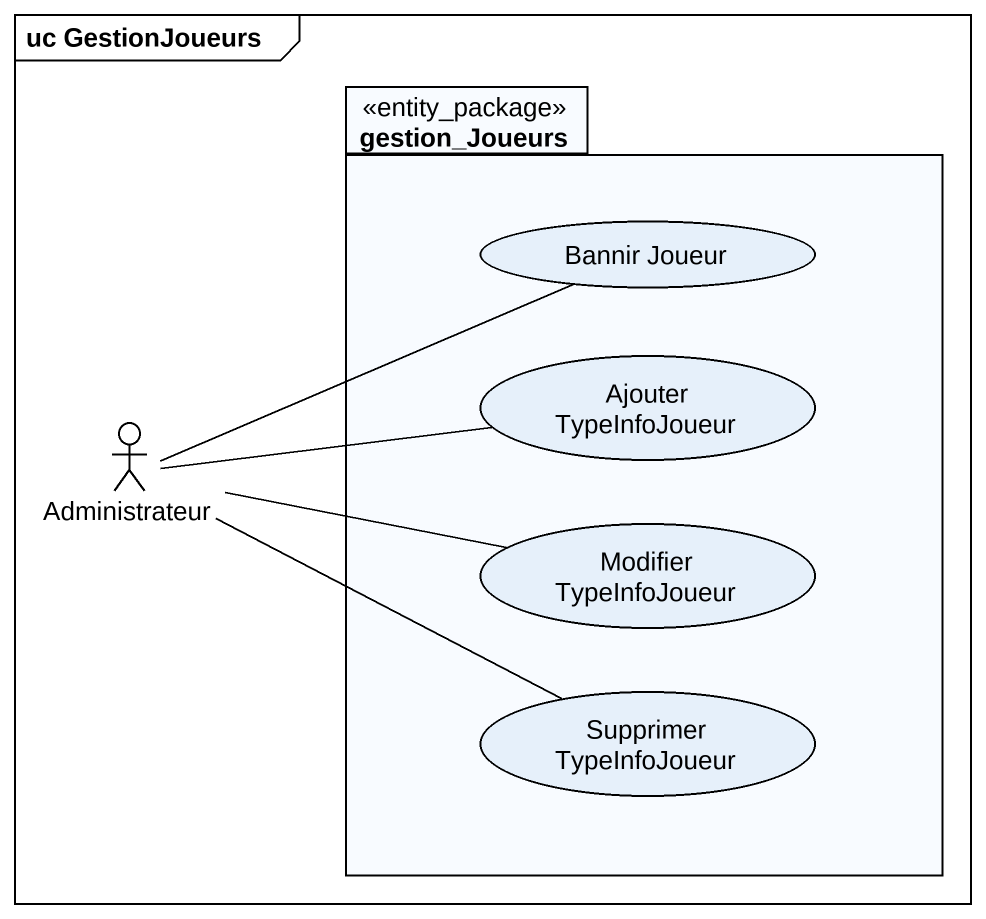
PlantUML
@startuml
mainframe uc GestionJoueurs
package gestion_Joueurs <<entity_package>> {
  usecase "Bannir Joueur" as Bannir_Joueur
  usecase "Ajouter TypeInfoJoueur" as Ajouter_TypeInfoJoueur
  usecase "Modifier TypeInfoJoueur" as Modifier_TypeInfoJoueur
  usecase "Supprimer TypeInfoJoueur" as Supprimer_TypeInfoJoueur
}
actor Administrateur
Administrateur -right- Bannir_Joueur
Administrateur -right- Ajouter_TypeInfoJoueur
Administrateur -right- Modifier_TypeInfoJoueur
Administrateur -right- Supprimer_TypeInfoJoueur
@enduml
